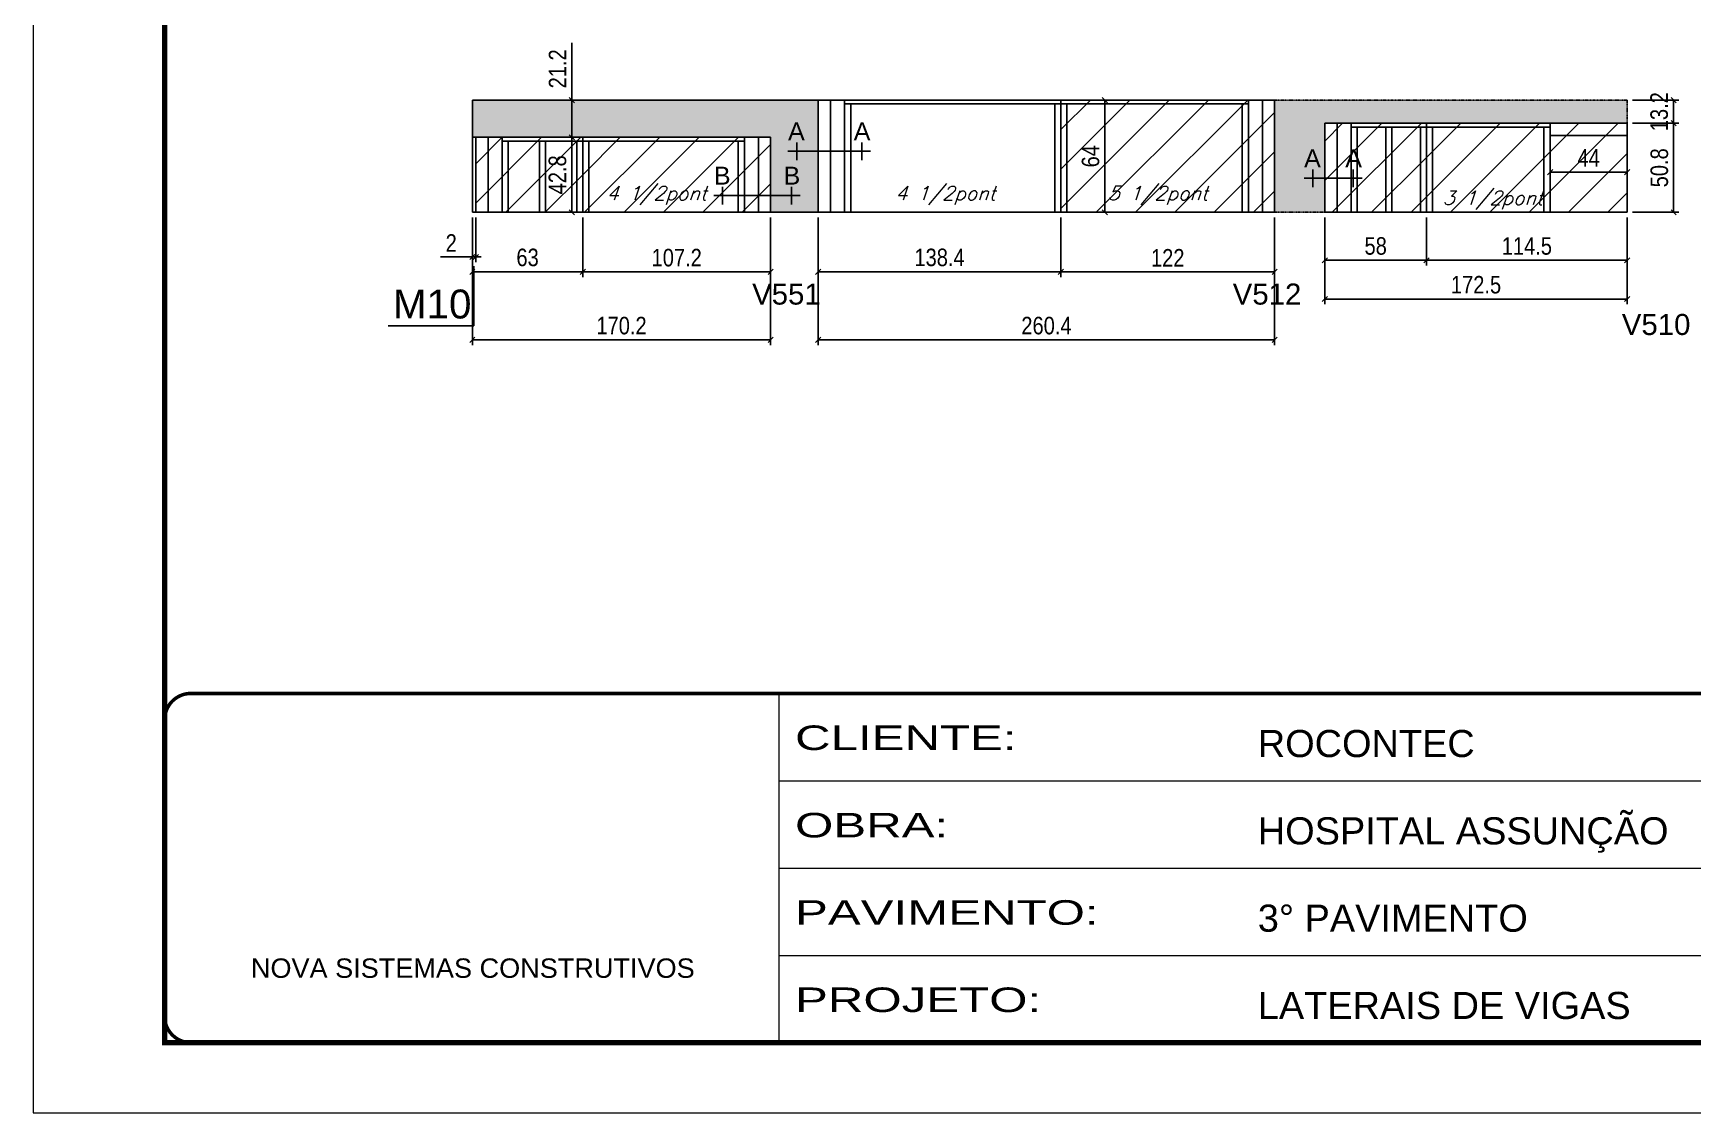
# Model space of a CAD drawing. Extents: x -21493 to -15213, y -12134 to 11887.
# Drawn here: x -21493 to -20547, y -2946 to -2330 of the extents above; entities that cross this region are included whole.
import ezdxf
from ezdxf.enums import TextEntityAlignment as Align

# ---------------------------------------------------------------- set-up
doc = ezdxf.new("R2010")
doc.units = 0
doc.linetypes.add('CONTINUO', pattern=[0])
doc.linetypes.add('DASHED', pattern=[0.75, 0.5, -0.25])
for name, color, linetype in [('5', 5, 'Continuous'), ('COTA', 241, 'Continuous'), ('detalhes', 4, 'Continuous'), ('NOMENCLATURA', 7, 'Continuous'), ('Painéis', 200, 'Continuous'), ('SARR_2.2x7', 40, 'Continuous'), ('SARR_3.5x7', 81, 'Continuous'), ('texto', 7, 'Continuous')]:
    doc.layers.add(name, color=color, linetype=linetype)
for name, color, linetype, lineweight in [('Folhas', 255, 'Continuous', 9), ('Hachura', 251, 'Continuous', 9), ('SARRAFO DE PRESSAO', 251, 'DASHED', 9)]:
    doc.layers.add(name, color=color, linetype=linetype, lineweight=lineweight)
doc.styles.add('ARIAL', font='arial.ttf')
doc.styles.add('COTA TECNICA', font='techl___.ttf', dxfattribs={"height": 10})
doc.styles.add('Romans', font='romans.shx')
doc.styles.get("Standard").update_dxf_attribs({"font": 'arial.ttf'})
doc.styles.add('Tecnologia', font='')
doc.styles.get('Tecnologia').set_extended_font_data('Forgotten Futurist')
doc.dimstyles.new('PAINEL', dxfattribs={"dimtxt": 10, "dimasz": 3, "dimexe": 3, "dimexo": 3, "dimgap": 3, "dimtad": 1, "dimdec": 1, "dimzin": 12, "dimdsep": 46, "dimtxsty": 'COTA TECNICA', "dimblk1": 'OBLIQUE', "dimblk2": 'OBLIQUE', "dimsah": 1, "dimcen": 0.9, "dimclrd": 4, "dimclre": 4, "dimclrt": 240, "dimadec": 1, "dimazin": 3, "dimtfac": 1, "dimtdec": 1, "dimtmove": 0, "dimatfit": 3, "dimfxl": 1, "dimtolj": 1, "dimtzin": 12, "dimarcsym": 0})
pattern_1 = [(45, (-163459.18, -34232.749), (-11.2253202, 11.2253202), [])]
pattern_2 = [(50, (-163459.181, -34232.749), (5.46554007, -0.47817257), [0.5715, -6.2865]), (355, (-163459.181, -34232.749), (-1.05730264, 5.73170536), [0.4572, -5.02921753]), (100.4514447, (-163458.7253, -34232.789), (4.40823741, 5.25353256), [0.48570026, -5.34270734]), (46.1842, (-163459.181, -34231.225), (8.13237123, -1.26126984), [0.85725, -9.42975]), (96.6355576, (-163458.503, -34231.33), (7.12212402, 7.42278374), [0.7285507, -8.01406824]), (351.184151, (-163459.181, -34231.225), (7.122124, 7.42278374), [0.685799, -7.54379196]), (21, (-163458.419, -34231.606), (4.54843174, -3.06795595), [0.5715, -6.2865]), (326, (-163458.419, -34231.606), (1.85406085, 5.52563898), [0.4572, -5.0292]), (71.451445, (-163458.04, -34231.862), (6.40249258, 2.45768307), [0.48570026, -5.34269813]), (37.5, (-163459.1808, -34232.7492), (0.092658098, 2.536651166), [0, -4.96824, 0, -5.1054, 0, -5.04825]), (7.5, (-163459.1808, -34232.7492), (2.004589875, 3.005417245), [0, -2.91084, 0, -4.85394, 0, -1.92405]), (327.5, (-163460.88, -34232.7492), (4.067717855, -0.17186232), [0, -1.905, 0, -5.9436, 0, -7.8867]), (317.5, (-163461.642, -34232.7492), (4.44387544, 0.76279473), [0, -2.4765, 0, -3.94716, 0, -5.6007])]

# ---------------------------------------------------------------- blocks, each defined once
blk = doc.blocks.new('_Oblique')
at = {"color": 0, "linetype": 'ByBlock', "lineweight": -2}
blk.add_line((-0.5, -0.5), (0.5, 0.5), dxfattribs=at)
blk = doc.blocks.new('*D1094')
at = {"layer": 'COTA', "color": 4, "linetype": 'ByBlock', "lineweight": -2, "transparency": 16777216}
for p, q in [((-20756.46, -2434.94), (-20756.46, -2484.41)), ((-20583.96, -2434.94), (-20583.96, -2484.41)), ((-20756.46, -2481.41), (-20583.96, -2481.41))]:
    blk.add_line(p, q, dxfattribs=at)
at = {"layer": 'Defpoints', "color": 0, "linetype": 'ByBlock', "transparency": 16777216}
for p in [(-20756.46, -2431.94), (-20583.96, -2431.94), (-20583.96, -2481.41)]:
    blk.add_point(p, dxfattribs=at)
at = {"layer": 'COTA', "color": 4, "linetype": 'ByBlock', "lineweight": -2, "transparency": 16777216, "xscale": 3, "yscale": 3, "zscale": 3, "rotation": 180}
blk.add_blockref('_Oblique', (-20756.46, -2481.41), dxfattribs=at)
at = {"layer": 'COTA', "color": 4, "linetype": 'ByBlock', "lineweight": -2, "transparency": 16777216, "xscale": 3, "yscale": 3, "zscale": 3}
blk.add_blockref('_Oblique', (-20583.96, -2481.41), dxfattribs=at)
at = {"layer": 'COTA', "color": 240, "linetype": 'ByBlock', "transparency": 16777216, "insert": (-20670.21, -2473.3), "char_height": 10, "attachment_point": 5, "style": 'COTA TECNICA'}
blk.add_mtext('\\A1;172.5', dxfattribs=at)
blk = doc.blocks.new('*D1114')
at = {"layer": 'COTA', "color": 4, "lineweight": -2, "ltscale": 25, "transparency": 16777216}
for p, q in [((-20627.96, -2391.14), (-20627.96, -2411.96)), ((-20583.96, -2391.14), (-20583.96, -2411.96)), ((-20627.96, -2408.96), (-20583.96, -2408.96))]:
    blk.add_line(p, q, dxfattribs=at)
at = {"layer": 'Defpoints', "color": 0, "ltscale": 25, "transparency": 16777216}
for p in [(-20627.96, -2388.14), (-20583.96, -2388.14), (-20583.96, -2408.96)]:
    blk.add_point(p, dxfattribs=at)
at = {"layer": 'COTA', "color": 4, "lineweight": -2, "ltscale": 25, "transparency": 16777216, "xscale": 3, "yscale": 3, "zscale": 3, "rotation": 180}
blk.add_blockref('_Oblique', (-20627.96, -2408.96), dxfattribs=at)
at = {"layer": 'COTA', "color": 4, "lineweight": -2, "ltscale": 25, "transparency": 16777216, "xscale": 3, "yscale": 3, "zscale": 3}
blk.add_blockref('_Oblique', (-20583.96, -2408.96), dxfattribs=at)
at = {"layer": 'COTA', "color": 240, "ltscale": 25, "transparency": 16777216, "insert": (-20605.96, -2400.89), "char_height": 10, "attachment_point": 5, "style": 'COTA TECNICA'}
blk.add_mtext('\\A1;44', dxfattribs=at)
blk = doc.blocks.new('*D1115')
at = {"layer": 'COTA', "color": 4, "lineweight": -2, "ltscale": 25, "transparency": 16777216}
for p, q in [((-20698.46, -2434.94), (-20698.46, -2462.32)), ((-20583.96, -2434.94), (-20583.96, -2462.32)), ((-20698.46, -2459.32), (-20583.96, -2459.32))]:
    blk.add_line(p, q, dxfattribs=at)
at = {"layer": 'Defpoints', "color": 0, "ltscale": 25, "transparency": 16777216}
for p in [(-20698.46, -2431.94), (-20583.96, -2431.94), (-20583.96, -2459.32)]:
    blk.add_point(p, dxfattribs=at)
at = {"layer": 'COTA', "color": 4, "lineweight": -2, "ltscale": 25, "transparency": 16777216, "xscale": 3, "yscale": 3, "zscale": 3, "rotation": 180}
blk.add_blockref('_Oblique', (-20698.46, -2459.32), dxfattribs=at)
at = {"layer": 'COTA', "color": 4, "lineweight": -2, "ltscale": 25, "transparency": 16777216, "xscale": 3, "yscale": 3, "zscale": 3}
blk.add_blockref('_Oblique', (-20583.96, -2459.32), dxfattribs=at)
at = {"layer": 'COTA', "color": 240, "ltscale": 25, "transparency": 16777216, "insert": (-20641.21, -2451.21), "char_height": 10, "attachment_point": 5, "style": 'COTA TECNICA'}
blk.add_mtext('\\A1;114.5', dxfattribs=at)
blk = doc.blocks.new('*D1116')
at = {"layer": 'COTA', "color": 4, "lineweight": -2, "ltscale": 25, "transparency": 16777216}
for p, q in [((-20756.46, -2434.94), (-20756.46, -2462.32)), ((-20698.46, -2434.94), (-20698.46, -2462.32)), ((-20756.46, -2459.32), (-20698.46, -2459.32))]:
    blk.add_line(p, q, dxfattribs=at)
at = {"layer": 'Defpoints', "color": 0, "ltscale": 25, "transparency": 16777216}
for p in [(-20756.46, -2431.94), (-20698.46, -2431.94), (-20698.46, -2459.32)]:
    blk.add_point(p, dxfattribs=at)
at = {"layer": 'COTA', "color": 4, "lineweight": -2, "ltscale": 25, "transparency": 16777216, "xscale": 3, "yscale": 3, "zscale": 3, "rotation": 180}
blk.add_blockref('_Oblique', (-20756.46, -2459.32), dxfattribs=at)
at = {"layer": 'COTA', "color": 4, "lineweight": -2, "ltscale": 25, "transparency": 16777216, "xscale": 3, "yscale": 3, "zscale": 3}
blk.add_blockref('_Oblique', (-20698.46, -2459.32), dxfattribs=at)
at = {"layer": 'COTA', "color": 240, "ltscale": 25, "transparency": 16777216, "insert": (-20727.46, -2451.19), "char_height": 10, "attachment_point": 5, "style": 'COTA TECNICA'}
blk.add_mtext('\\A1;58', dxfattribs=at)
blk = doc.blocks.new('*D501')
at = {"layer": 'COTA', "color": 4, "lineweight": -2, "ltscale": 25, "transparency": 16777216}
for p, q in [((-20580.96, -2381.14), (-20554.46, -2381.14)), ((-20557.46, -2431.94), (-20557.46, -2381.14)), ((-20580.96, -2431.94), (-20554.46, -2431.94))]:
    blk.add_line(p, q, dxfattribs=at)
at = {"layer": 'Defpoints', "color": 0, "ltscale": 25, "transparency": 16777216}
for p in [(-20583.96, -2381.14), (-20557.46, -2381.14), (-20583.96, -2431.94)]:
    blk.add_point(p, dxfattribs=at)
at = {"layer": 'COTA', "color": 4, "lineweight": -2, "ltscale": 25, "transparency": 16777216, "xscale": 3, "yscale": 3, "zscale": 3}
for p, rotation in [((-20557.46, -2381.14), 90), ((-20557.46, -2431.94), 270)]:
    blk.add_blockref('_Oblique', p, dxfattribs=dict(at, rotation=rotation))
at = {"layer": 'COTA', "color": 240, "ltscale": 25, "transparency": 16777216, "insert": (-20565.59, -2406.54), "char_height": 10, "attachment_point": 5, "rotation": 90, "style": 'COTA TECNICA'}
blk.add_mtext('\\A1;50.8', dxfattribs=at)
blk = doc.blocks.new('*D502')
at = {"layer": 'COTA', "color": 4, "lineweight": -2, "ltscale": 25, "transparency": 16777216}
for p, q in [((-20580.96, -2367.94), (-20554.46, -2367.94)), ((-20557.46, -2381.14), (-20557.46, -2367.94)), ((-20580.96, -2381.14), (-20554.46, -2381.14))]:
    blk.add_line(p, q, dxfattribs=at)
at = {"layer": 'Defpoints', "color": 0, "ltscale": 25, "transparency": 16777216}
for p in [(-20583.96, -2367.94), (-20557.46, -2367.94), (-20583.96, -2381.14)]:
    blk.add_point(p, dxfattribs=at)
at = {"layer": 'COTA', "color": 4, "lineweight": -2, "ltscale": 25, "transparency": 16777216, "xscale": 3, "yscale": 3, "zscale": 3}
for p, rotation in [((-20557.46, -2367.94), 90), ((-20557.46, -2381.14), 270)]:
    blk.add_blockref('_Oblique', p, dxfattribs=dict(at, rotation=rotation))
at = {"layer": 'COTA', "color": 240, "ltscale": 25, "transparency": 16777216, "insert": (-20565.68, -2374.54), "char_height": 10, "attachment_point": 5, "rotation": 90, "style": 'COTA TECNICA'}
blk.add_mtext('\\A1;13.2', dxfattribs=at)
blk = doc.blocks.new('*D648')
at = {"layer": 'COTA', "color": 4, "lineweight": -2, "ltscale": 25, "transparency": 16777216}
for p, q in [((-21242.84, -2434.94), (-21242.84, -2460.43)), ((-21240.84, -2434.94), (-21240.84, -2460.43)), ((-21242.84, -2457.43), (-21260.96, -2457.43)), ((-21240.84, -2457.43), (-21242.84, -2457.43)), ((-21240.84, -2457.43), (-21237.84, -2457.43))]:
    blk.add_line(p, q, dxfattribs=at)
at = {"layer": 'Defpoints', "color": 0, "ltscale": 25, "transparency": 16777216}
for p in [(-21242.84, -2431.94), (-21240.84, -2431.94), (-21242.84, -2457.43)]:
    blk.add_point(p, dxfattribs=at)
at = {"layer": 'COTA', "color": 4, "lineweight": -2, "ltscale": 25, "transparency": 16777216, "xscale": 3, "yscale": 3, "zscale": 3}
blk.add_blockref('_Oblique', (-21242.84, -2457.43), dxfattribs=at)
at = {"layer": 'COTA', "color": 4, "lineweight": -2, "ltscale": 25, "transparency": 16777216, "xscale": 3, "yscale": 3, "zscale": 3, "rotation": 180}
blk.add_blockref('_Oblique', (-21240.84, -2457.43), dxfattribs=at)
at = {"layer": 'COTA', "color": 240, "ltscale": 25, "transparency": 16777216, "insert": (-21254.9, -2449.43), "char_height": 10, "attachment_point": 5, "style": 'COTA TECNICA'}
blk.add_mtext('\\A1;2', dxfattribs=at)
blk = doc.blocks.new('*D649')
at = {"layer": 'COTA', "color": 4, "lineweight": -2, "ltscale": 25, "transparency": 16777216}
for p, q in [((-21242.84, -2434.94), (-21242.84, -2468.95)), ((-21179.84, -2434.94), (-21179.84, -2468.95)), ((-21242.84, -2465.95), (-21179.84, -2465.95))]:
    blk.add_line(p, q, dxfattribs=at)
at = {"layer": 'Defpoints', "color": 0, "ltscale": 25, "transparency": 16777216}
for p in [(-21242.84, -2431.94), (-21179.84, -2431.94), (-21179.84, -2465.95)]:
    blk.add_point(p, dxfattribs=at)
at = {"layer": 'COTA', "color": 4, "lineweight": -2, "ltscale": 25, "transparency": 16777216, "xscale": 3, "yscale": 3, "zscale": 3, "rotation": 180}
blk.add_blockref('_Oblique', (-21242.84, -2465.95), dxfattribs=at)
at = {"layer": 'COTA', "color": 4, "lineweight": -2, "ltscale": 25, "transparency": 16777216, "xscale": 3, "yscale": 3, "zscale": 3}
blk.add_blockref('_Oblique', (-21179.84, -2465.95), dxfattribs=at)
at = {"layer": 'COTA', "color": 240, "ltscale": 25, "transparency": 16777216, "insert": (-21211.34, -2457.73), "char_height": 10, "attachment_point": 5, "style": 'COTA TECNICA'}
blk.add_mtext('\\A1;63', dxfattribs=at)
blk = doc.blocks.new('*D650')
at = {"layer": 'COTA', "color": 4, "lineweight": -2, "ltscale": 25, "transparency": 16777216}
for p, q in [((-21179.84, -2434.94), (-21179.84, -2468.95)), ((-21072.65, -2434.94), (-21072.65, -2468.95)), ((-21179.84, -2465.95), (-21072.65, -2465.95))]:
    blk.add_line(p, q, dxfattribs=at)
at = {"layer": 'Defpoints', "color": 0, "ltscale": 25, "transparency": 16777216}
for p in [(-21179.84, -2431.94), (-21072.65, -2431.94), (-21072.65, -2465.95)]:
    blk.add_point(p, dxfattribs=at)
at = {"layer": 'COTA', "color": 4, "lineweight": -2, "ltscale": 25, "transparency": 16777216, "xscale": 3, "yscale": 3, "zscale": 3, "rotation": 180}
blk.add_blockref('_Oblique', (-21179.84, -2465.95), dxfattribs=at)
at = {"layer": 'COTA', "color": 4, "lineweight": -2, "ltscale": 25, "transparency": 16777216, "xscale": 3, "yscale": 3, "zscale": 3}
blk.add_blockref('_Oblique', (-21072.65, -2465.95), dxfattribs=at)
at = {"layer": 'COTA', "color": 240, "ltscale": 25, "transparency": 16777216, "insert": (-21126.25, -2457.85), "char_height": 10, "attachment_point": 5, "style": 'COTA TECNICA'}
blk.add_mtext('\\A1;107.2', dxfattribs=at)
blk = doc.blocks.new('*D651')
at = {"layer": 'COTA', "color": 4, "lineweight": -2, "ltscale": 25, "transparency": 16777216}
for p, q in [((-21045.5, -2434.94), (-21045.5, -2468.95)), ((-20907.1, -2434.94), (-20907.1, -2468.95)), ((-21045.5, -2465.95), (-20907.1, -2465.95))]:
    blk.add_line(p, q, dxfattribs=at)
at = {"layer": 'Defpoints', "color": 0, "ltscale": 25, "transparency": 16777216}
for p in [(-21045.5, -2431.94), (-20907.1, -2431.94), (-20907.1, -2465.95)]:
    blk.add_point(p, dxfattribs=at)
at = {"layer": 'COTA', "color": 4, "lineweight": -2, "ltscale": 25, "transparency": 16777216, "xscale": 3, "yscale": 3, "zscale": 3, "rotation": 180}
blk.add_blockref('_Oblique', (-21045.5, -2465.95), dxfattribs=at)
at = {"layer": 'COTA', "color": 4, "lineweight": -2, "ltscale": 25, "transparency": 16777216, "xscale": 3, "yscale": 3, "zscale": 3}
blk.add_blockref('_Oblique', (-20907.1, -2465.95), dxfattribs=at)
at = {"layer": 'COTA', "color": 240, "ltscale": 25, "transparency": 16777216, "insert": (-20976.3, -2457.71), "char_height": 10, "attachment_point": 5, "style": 'COTA TECNICA'}
blk.add_mtext('\\A1;138.4', dxfattribs=at)
blk = doc.blocks.new('*D652')
at = {"layer": 'COTA', "color": 4, "lineweight": -2, "ltscale": 25, "transparency": 16777216}
for p, q in [((-20907.1, -2434.94), (-20907.1, -2468.95)), ((-20785.1, -2434.94), (-20785.1, -2468.95)), ((-20907.1, -2465.95), (-20785.1, -2465.95))]:
    blk.add_line(p, q, dxfattribs=at)
at = {"layer": 'Defpoints', "color": 0, "ltscale": 25, "transparency": 16777216}
for p in [(-20907.1, -2431.94), (-20785.1, -2431.94), (-20785.1, -2465.95)]:
    blk.add_point(p, dxfattribs=at)
at = {"layer": 'COTA', "color": 4, "lineweight": -2, "ltscale": 25, "transparency": 16777216, "xscale": 3, "yscale": 3, "zscale": 3, "rotation": 180}
blk.add_blockref('_Oblique', (-20907.1, -2465.95), dxfattribs=at)
at = {"layer": 'COTA', "color": 4, "lineweight": -2, "ltscale": 25, "transparency": 16777216, "xscale": 3, "yscale": 3, "zscale": 3}
blk.add_blockref('_Oblique', (-20785.1, -2465.95), dxfattribs=at)
at = {"layer": 'COTA', "color": 240, "ltscale": 25, "transparency": 16777216, "insert": (-20846.1, -2457.89), "char_height": 10, "attachment_point": 5, "style": 'COTA TECNICA'}
blk.add_mtext('\\A1;122', dxfattribs=at)
blk = doc.blocks.new('*D653')
at = {"layer": 'COTA', "color": 4, "lineweight": -2, "ltscale": 25, "transparency": 16777216}
for p, q in [((-21182.84, -2389.14), (-21189.16, -2389.14)), ((-21186.16, -2431.94), (-21186.16, -2389.14)), ((-21182.84, -2431.94), (-21189.16, -2431.94))]:
    blk.add_line(p, q, dxfattribs=at)
at = {"layer": 'Defpoints', "color": 0, "ltscale": 25, "transparency": 16777216}
for p in [(-21186.16, -2389.14), (-21179.84, -2389.14), (-21179.84, -2431.94)]:
    blk.add_point(p, dxfattribs=at)
at = {"layer": 'COTA', "color": 4, "lineweight": -2, "ltscale": 25, "transparency": 16777216, "xscale": 3, "yscale": 3, "zscale": 3}
for p, rotation in [((-21186.16, -2389.14), 90), ((-21186.16, -2431.94), 270)]:
    blk.add_blockref('_Oblique', p, dxfattribs=dict(at, rotation=rotation))
at = {"layer": 'COTA', "color": 240, "ltscale": 25, "transparency": 16777216, "insert": (-21194.25, -2410.54), "char_height": 10, "attachment_point": 5, "rotation": 90, "style": 'COTA TECNICA'}
blk.add_mtext('\\A1;42.8', dxfattribs=at)
blk = doc.blocks.new('*D61')
at = {"layer": 'COTA', "color": 4, "lineweight": -2, "ltscale": 25, "transparency": 16777216}
for p, q in [((-21186.16, -2367.94), (-21186.16, -2335.21)), ((-21172.6, -2367.94), (-21189.16, -2367.94)), ((-21186.16, -2389.14), (-21186.16, -2367.94)), ((-21182.84, -2389.14), (-21189.16, -2389.14))]:
    blk.add_line(p, q, dxfattribs=at)
at = {"layer": 'Defpoints', "color": 0, "ltscale": 25, "transparency": 16777216}
for p in [(-21186.16, -2367.94), (-21169.6, -2367.94), (-21179.84, -2389.14)]:
    blk.add_point(p, dxfattribs=at)
at = {"layer": 'COTA', "color": 4, "lineweight": -2, "ltscale": 25, "transparency": 16777216, "xscale": 3, "yscale": 3, "zscale": 3}
for p, rotation in [((-21186.16, -2367.94), 90), ((-21186.16, -2389.14), 270)]:
    blk.add_blockref('_Oblique', p, dxfattribs=dict(at, rotation=rotation))
at = {"layer": 'COTA', "color": 240, "ltscale": 25, "transparency": 16777216, "insert": (-21194.22, -2350.08), "char_height": 10, "attachment_point": 5, "rotation": 90, "style": 'COTA TECNICA'}
blk.add_mtext('\\A1;21.2', dxfattribs=at)
blk = doc.blocks.new('*D654')
at = {"layer": 'COTA', "color": 4, "lineweight": -2, "ltscale": 25, "transparency": 16777216}
for p, q in [((-20904.1, -2367.94), (-20879, -2367.94)), ((-20882, -2367.94), (-20882, -2431.94)), ((-20904.1, -2431.94), (-20879, -2431.94))]:
    blk.add_line(p, q, dxfattribs=at)
at = {"layer": 'Defpoints', "color": 0, "ltscale": 25, "transparency": 16777216}
for p in [(-20907.1, -2367.94), (-20907.1, -2431.94), (-20882, -2431.94)]:
    blk.add_point(p, dxfattribs=at)
at = {"layer": 'COTA', "color": 4, "lineweight": -2, "ltscale": 25, "transparency": 16777216, "xscale": 3, "yscale": 3, "zscale": 3}
for p, rotation in [((-20882, -2367.94), 90), ((-20882, -2431.94), 270)]:
    blk.add_blockref('_Oblique', p, dxfattribs=dict(at, rotation=rotation))
at = {"layer": 'COTA', "color": 240, "ltscale": 25, "transparency": 16777216, "insert": (-20890.1, -2399.94), "char_height": 10, "attachment_point": 5, "rotation": 90, "style": 'COTA TECNICA'}
blk.add_mtext('\\A1;64', dxfattribs=at)
blk = doc.blocks.new('*D632')
at = {"layer": 'COTA', "color": 4, "lineweight": -2, "ltscale": 25, "transparency": 16777216}
for p, q in [((-21242.84, -2434.94), (-21242.84, -2507.73)), ((-21072.65, -2434.94), (-21072.65, -2507.73)), ((-21242.84, -2504.73), (-21072.65, -2504.73))]:
    blk.add_line(p, q, dxfattribs=at)
at = {"layer": 'Defpoints', "color": 0, "ltscale": 25, "transparency": 16777216}
for p in [(-21242.84, -2431.94), (-21072.65, -2431.94), (-21072.65, -2504.73)]:
    blk.add_point(p, dxfattribs=at)
at = {"layer": 'COTA', "color": 4, "lineweight": -2, "ltscale": 25, "transparency": 16777216, "xscale": 3, "yscale": 3, "zscale": 3, "rotation": 180}
blk.add_blockref('_Oblique', (-21242.84, -2504.73), dxfattribs=at)
at = {"layer": 'COTA', "color": 4, "lineweight": -2, "ltscale": 25, "transparency": 16777216, "xscale": 3, "yscale": 3, "zscale": 3}
blk.add_blockref('_Oblique', (-21072.65, -2504.73), dxfattribs=at)
at = {"layer": 'COTA', "color": 240, "ltscale": 25, "transparency": 16777216, "insert": (-21157.75, -2496.63), "char_height": 10, "attachment_point": 5, "style": 'COTA TECNICA'}
blk.add_mtext('\\A1;170.2', dxfattribs=at)
blk = doc.blocks.new('*D633')
at = {"layer": 'COTA', "color": 4, "lineweight": -2, "ltscale": 25, "transparency": 16777216}
for p, q in [((-21045.5, -2434.94), (-21045.5, -2507.73)), ((-20785.1, -2434.94), (-20785.1, -2507.73)), ((-21045.5, -2504.73), (-20785.1, -2504.73))]:
    blk.add_line(p, q, dxfattribs=at)
at = {"layer": 'Defpoints', "color": 0, "ltscale": 25, "transparency": 16777216}
for p in [(-21045.5, -2431.94), (-20785.1, -2431.94), (-20785.1, -2504.73)]:
    blk.add_point(p, dxfattribs=at)
at = {"layer": 'COTA', "color": 4, "lineweight": -2, "ltscale": 25, "transparency": 16777216, "xscale": 3, "yscale": 3, "zscale": 3, "rotation": 180}
blk.add_blockref('_Oblique', (-21045.5, -2504.73), dxfattribs=at)
at = {"layer": 'COTA', "color": 4, "lineweight": -2, "ltscale": 25, "transparency": 16777216, "xscale": 3, "yscale": 3, "zscale": 3}
blk.add_blockref('_Oblique', (-20785.1, -2504.73), dxfattribs=at)
at = {"layer": 'COTA', "color": 240, "ltscale": 25, "transparency": 16777216, "insert": (-20915.3, -2496.63), "char_height": 10, "attachment_point": 5, "style": 'COTA TECNICA'}
blk.add_mtext('\\A1;260.4', dxfattribs=at)
blk = doc.blocks.new('9999999999')
at = {"color": 30, "linetype": 'CONTINUO'}
for p, q in [((98564.56, 34230.21), (98564.56, 34429.45)), ((98564.56, 34379.64), (99583.98, 34379.64)), ((98564.56, 34329.83), (99487.98, 34329.83)), ((98564.56, 34280.02), (99487.98, 34280.02))]:
    blk.add_line(p, q, dxfattribs=at)
at = {"color": 30, "linetype": 'CONTINUO', "const_width": 2}
blk.add_lwpolyline([(99583.98, 34230.21), (99583.98, 34414.45, 0.414214), (99568.98, 34429.45), (98228.98, 34429.45, 0.414214), (98213.98, 34414.45), (98213.98, 34245.21, 0.414214), (98228.98, 34230.21), (99583.98, 34230.21)], format="xyb", dxfattribs=at)
at = {"layer": 'Folhas'}
blk.add_lwpolyline([(98138.98, 34190.21), (99623.98, 34190.21), (99623.98, 35240.21), (98138.98, 35240.21)], close=True, dxfattribs=at)
at = {"layer": 'Folhas', "color": 30, "const_width": 3}
blk.add_lwpolyline([(98213.98, 34230.21), (99583.98, 34230.21), (99583.98, 35200.21), (98213.98, 35200.21)], close=True, dxfattribs=at)
at = {"color": 7, "linetype": 'Continuous', "ltscale": 5, "style": 'ARIAL'}
for s, height, p in [('ROCONTEC', 15.483, (98837.68, 34393.13)), ('HOSPITAL ASSUNÇÃO', 15.4829, (98837.68, 34343.32)), ('3° PAVIMENTO', 15.4829, (98837.68, 34293.51)), ('NOVA SISTEMAS CONSTRUTIVOS', 11.0592, (98263.19, 34267.21)), ('LATERAIS DE VIGAS', 15.4829, (98837.68, 34243.7))]:
    blk.add_text(s, height=height, dxfattribs=at).set_placement(p)
at = {"layer": 'Folhas', "color": 7, "style": 'Tecnologia', "width": 1.5}
for s, p in [('CLIENTE:', (98573.65, 34397.17)), ('OBRA:', (98573.65, 34347.31)), ('PAVIMENTO:', (98573.65, 34297.5)), ('PROJETO:', (98573.65, 34247.69))]:
    blk.add_text(s, height=14, dxfattribs=at).set_placement(p)

msp = doc.modelspace()

# ---------------------------------------------------------------- hatches: boundary and pattern name
at = {"layer": 'COTA', "linetype": 'ByBlock'}
h = msp.add_hatch(dxfattribs=at)
h.set_pattern_fill('AR-CONC', color=256, scale=0.03)
h.set_pattern_definition(pattern_2)
h.paths.add_polyline_path([(-21242.84, -2367.94), (-21242.84, -2389.14), (-21072.65, -2389.14), (-21072.65, -2431.94), (-21045.5, -2431.94), (-21045.5, -2367.94)])
h = msp.add_hatch(dxfattribs=at)
h.set_pattern_fill('AR-CONC', color=256, scale=0.03)
h.set_pattern_definition(pattern_2)
h.paths.add_polyline_path([(-20785.1, -2431.94), (-20756.46, -2431.94), (-20756.46, -2381.14), (-20583.96, -2381.14), (-20583.96, -2367.94), (-20785.1, -2367.94)])
at = {"layer": 'Hachura', "ltscale": 25}
h = msp.add_hatch(dxfattribs=at)
h.set_pattern_fill('ANSI31', color=256, scale=5)
h.set_pattern_definition(pattern_1)
h.paths.add_polyline_path([(-20907.1, -2367.94), (-20907.1, -2431.94), (-20785.1, -2431.94), (-20785.1, -2367.94)])
h = msp.add_hatch(dxfattribs=at)
h.set_pattern_fill('ANSI31', color=256, scale=5)
h.set_pattern_definition(pattern_1)
h.paths.add_polyline_path([(-20756.46, -2381.14), (-20756.46, -2431.94), (-20698.46, -2431.94), (-20698.46, -2381.14)])
h = msp.add_hatch(dxfattribs=at)
h.set_pattern_fill('ANSI31', color=256, scale=5)
h.set_pattern_definition(pattern_1)
h.paths.add_polyline_path([(-20698.46, -2431.94), (-20627.96, -2431.94), (-20627.96, -2381.14), (-20698.46, -2381.14)])
h = msp.add_hatch(dxfattribs=at)
h.set_pattern_fill('ANSI31', color=256, scale=5)
h.set_pattern_definition(pattern_1)
h.paths.add_polyline_path([(-20627.96, -2381.14), (-20627.96, -2431.94), (-20583.96, -2431.94), (-20583.96, -2381.14)])
h = msp.add_hatch(dxfattribs=at)
h.set_pattern_fill('ANSI31', color=256, scale=5)
h.set_pattern_definition(pattern_1)
h.paths.add_polyline_path([(-21240.84, -2389.14), (-21240.84, -2431.94), (-21179.84, -2431.94), (-21179.84, -2389.14)])
h = msp.add_hatch(dxfattribs=at)
h.set_pattern_fill('ANSI31', color=256, scale=5)
h.set_pattern_definition(pattern_1)
h.paths.add_polyline_path([(-21179.84, -2389.14), (-21179.84, -2431.94), (-21072.65, -2431.94), (-21072.65, -2389.14)])

# ---------------------------------------------------------------- linework, layer by layer
at = {"layer": 'COTA', "linetype": 'ByBlock'}
for p, q in [((-21242.84, -2367.94), (-21045.5, -2367.94)), ((-21242.84, -2389.14), (-21242.84, -2367.94)), ((-21072.65, -2431.94), (-21045.5, -2431.94))]:
    msp.add_line(p, q, dxfattribs=at)
at = {"layer": 'COTA', "linetype": 'DASHED', "ltscale": 0.3}
for p, q in [((-20785.1, -2367.94), (-20583.96, -2367.94)), ((-20583.96, -2381.14), (-20583.96, -2367.94)), ((-20785.1, -2431.94), (-20756.46, -2431.94))]:
    msp.add_line(p, q, dxfattribs=at)
at = {"layer": 'detalhes'}
for p, q in [((-21057.77, -2392.14), (-21057.77, -2402.14)), ((-21020.7, -2392.14), (-21020.7, -2402.14)), ((-21015.7, -2397.14), (-21062.77, -2397.14)), ((-20735.26, -2412.54), (-20768.34, -2412.54)), ((-20763.34, -2407.54), (-20763.34, -2417.54)), ((-20740.26, -2407.54), (-20740.26, -2417.54)), ((-21055.73, -2422.43), (-21105.1, -2422.43)), ((-21100.1, -2417.43), (-21100.1, -2427.43)), ((-21060.73, -2417.43), (-21060.73, -2427.43))]:
    msp.add_line(p, q, dxfattribs=at)
at = {"layer": 'NOMENCLATURA', "linetype": 'Continuous'}
for p, q in [((-21242.07, -2496.7), (-21242.07, -2462.75)), ((-21290.87, -2496.7), (-21242.07, -2496.7))]:
    msp.add_line(p, q, dxfattribs=at)
at = {"layer": 'Painéis', "linetype": 'ByBlock'}
for p, q in [((-21045.5, -2367.94), (-20785.1, -2367.94)), ((-21045.5, -2367.94), (-21045.5, -2431.94)), ((-20907.1, -2367.94), (-20907.1, -2431.94)), ((-20785.1, -2367.94), (-20785.1, -2431.94)), ((-20756.46, -2381.14), (-20583.96, -2381.14)), ((-20756.46, -2381.14), (-20756.46, -2431.94)), ((-20698.46, -2381.14), (-20698.46, -2431.94)), ((-20583.96, -2381.14), (-20583.96, -2431.94)), ((-20583.96, -2381.14), (-20583.96, -2431.94)), ((-21242.84, -2389.14), (-21072.65, -2389.14)), ((-21242.84, -2389.14), (-21242.84, -2431.94)), ((-21240.84, -2389.14), (-21240.84, -2431.94)), ((-21179.84, -2389.14), (-21179.84, -2431.94)), ((-21072.65, -2389.14), (-21072.65, -2431.94)), ((-21242.84, -2431.94), (-21072.65, -2431.94)), ((-21045.5, -2431.94), (-20785.1, -2431.94)), ((-20756.46, -2431.94), (-20583.96, -2431.94))]:
    msp.add_line(p, q, dxfattribs=at)
at = {"layer": 'SARR_2.2x7', "linetype": 'Continuous'}
for p, q in [((-21038.5, -2431.94), (-21038.5, -2367.94)), ((-20907.1, -2370.14), (-21030.5, -2370.14)), ((-20800.1, -2370.14), (-20907.1, -2370.14)), ((-20792.1, -2431.94), (-20792.1, -2367.94)), ((-21233.84, -2431.94), (-21233.84, -2389.14)), ((-21179.84, -2391.34), (-21225.84, -2391.34)), ((-21087.65, -2391.34), (-21179.84, -2391.34)), ((-21079.65, -2431.94), (-21079.65, -2389.14))]:
    msp.add_line(p, q, dxfattribs=at)
at = {"layer": 'SARR_2.2x7', "linetype": 'Continuous', "ltscale": 50}
for p, q in [((-20749.46, -2381.14), (-20749.46, -2431.94)), ((-20741.46, -2383.34), (-20698.46, -2383.34)), ((-20698.46, -2383.34), (-20627.96, -2383.34)), ((-20627.96, -2388.14), (-20583.96, -2388.14))]:
    msp.add_line(p, q, dxfattribs=at)
at = {"layer": 'SARR_3.5x7'}
for p, q in [((-21030.5, -2367.94), (-21030.5, -2431.94)), ((-21027, -2370.14), (-21027, -2431.94)), ((-20910.55, -2370.14), (-20910.55, -2431.94)), ((-20903.6, -2370.14), (-20903.6, -2431.94)), ((-20803.6, -2370.14), (-20803.6, -2431.94)), ((-20800.1, -2367.94), (-20800.1, -2431.94)), ((-20741.46, -2381.14), (-20741.46, -2431.94)), ((-20737.96, -2383.34), (-20737.96, -2431.94)), ((-20721.71, -2383.34), (-20721.71, -2431.94)), ((-20718.21, -2383.34), (-20718.21, -2431.94)), ((-20701.92, -2383.34), (-20701.92, -2431.94)), ((-20694.96, -2383.34), (-20694.96, -2431.94)), ((-20631.46, -2383.34), (-20631.46, -2431.94)), ((-20627.96, -2381.14), (-20627.96, -2431.94)), ((-21225.84, -2389.14), (-21225.84, -2431.94)), ((-21222.34, -2391.34), (-21222.34, -2431.94)), ((-21204.59, -2391.34), (-21204.59, -2431.94)), ((-21201.09, -2391.34), (-21201.09, -2431.94)), ((-21183.3, -2391.34), (-21183.3, -2431.94)), ((-21176.34, -2391.34), (-21176.34, -2431.94)), ((-21091.15, -2391.34), (-21091.15, -2431.94)), ((-21087.65, -2389.14), (-21087.65, -2431.94))]:
    msp.add_line(p, q, dxfattribs=at)

# ---------------------------------------------------------------- block references
at = {"layer": 'SARRAFO DE PRESSAO', "color": 6, "linetype": 'ByBlock'}
msp.add_blockref('9999999999', (-119632.39, -37135.87), dxfattribs=at)

# ---------------------------------------------------------------- texts
at = {"layer": '5', "linetype": 'Continuous'}
for s, p in [('V551', (-21083.23, -2484.58)), ('V512', (-20809.03, -2484.58)), ('V510', (-20587.03, -2501.92))]:
    msp.add_text(s, height=12, rotation=0.00004, dxfattribs=at).set_placement(p)
at = {"layer": 'detalhes', "color": 0, "linetype": 'Continuous', "style": 'ARIAL'}
for s, p in [('A', (-21057.96, -2385.73)), ('A', (-21020.5, -2385.73)), ('A', (-20763.54, -2401.13)), ('A', (-20740.06, -2401.13)), ('B', (-21100.29, -2411.01)), ('B', (-21060.53, -2411.01))]:
    msp.add_text(s, height=10.22, dxfattribs=at).set_placement(p, align=Align.MIDDLE_CENTER)
at = {"layer": 'NOMENCLATURA', "linetype": 'Continuous'}
msp.add_text('M10', height=16.5, dxfattribs=at).set_placement((-21288.19, -2492.51))
at = {"layer": 'texto', "color": 2, "char_height": 8, "attachment_point": 5, "style": 'Romans'}
for s, insert in [('{\\Q19;\\C256;4 1/2pont}', (-21137.72, -2422.34)), ('{\\Q19;\\C256;4 1/2pont}', (-20972.96, -2422.34)), ('{\\Q19;\\C256;5 1/2pont}', (-20851.81, -2422.34)), ('{\\Q19;\\C256;3 1/2pont}', (-20660.68, -2424.94))]:
    msp.add_mtext(s, dxfattribs=dict(at, insert=insert))

# ---------------------------------------------------------------- dimensions: what is measured, and where the dimension line sits
at = {"layer": 'COTA', "ltscale": 25}
for base, p1, p2, picture, middle in [((-21186.16, -2367.94), (-21179.84, -2389.14), (-21169.6, -2367.94), '*D61', (-21194.22, -2350.08)), ((-20882, -2431.94), (-20907.1, -2367.94), (-20907.1, -2431.94), '*D654', (-20890.1, -2399.94)), ((-20557.46, -2381.14), (-20583.96, -2431.94), (-20583.96, -2381.14), '*D501', (-20565.59, -2406.54)), ((-21186.16, -2389.14), (-21179.84, -2431.94), (-21179.84, -2389.14), '*D653', (-21194.25, -2410.54))]:
    dim = msp.add_linear_dim(base=base, p1=p1, p2=p2, angle=90, dimstyle='PAINEL', dxfattribs=at)
    dim.commit()
    dim.dimension.update_dxf_attribs({"geometry": picture, "text_midpoint": middle})
dim = msp.add_linear_dim(base=(-20557.46, -2367.94), p1=(-20583.96, -2381.14), p2=(-20583.96, -2367.94), angle=90, dimstyle='PAINEL', dxfattribs=at)
dim.commit()
dim.dimension.update_dxf_attribs({"geometry": '*D502', "text_midpoint": (-20557.46, -2374.54), "dimtype": 160})
for base, p1, p2, picture, middle in [((-20583.96, -2408.96), (-20627.96, -2388.14), (-20583.96, -2388.14), '*D1114', (-20605.96, -2400.89)), ((-21242.84, -2457.43), (-21240.84, -2431.94), (-21242.84, -2431.94), '*D648', (-21254.9, -2449.43)), ((-21179.84, -2465.95), (-21242.84, -2431.94), (-21179.84, -2431.94), '*D649', (-21211.34, -2457.73)), ((-21072.65, -2504.73), (-21242.84, -2431.94), (-21072.65, -2431.94), '*D632', (-21157.75, -2496.63)), ((-20785.1, -2504.73), (-21045.5, -2431.94), (-20785.1, -2431.94), '*D633', (-20915.3, -2496.63)), ((-20698.46, -2459.32), (-20756.46, -2431.94), (-20698.46, -2431.94), '*D1116', (-20727.46, -2451.19)), ((-20583.96, -2459.32), (-20698.46, -2431.94), (-20583.96, -2431.94), '*D1115', (-20641.21, -2451.21))]:
    dim = msp.add_linear_dim(base=base, p1=p1, p2=p2, dimstyle='PAINEL', dxfattribs=at)
    dim.commit()
    dim.dimension.update_dxf_attribs({"geometry": picture, "text_midpoint": middle})
for base, p1, p2, picture, middle in [((-21072.65, -2465.95), (-21179.84, -2431.94), (-21072.65, -2431.94), '*D650', (-21126.25, -2457.85)), ((-20907.1, -2465.95), (-21045.5, -2431.94), (-20907.1, -2431.94), '*D651', (-20976.3, -2457.71)), ((-20785.1, -2465.95), (-20907.1, -2431.94), (-20785.1, -2431.94), '*D652', (-20846.1, -2457.89))]:
    dim = msp.add_linear_dim(base=base, p1=p1, p2=p2, dimstyle='PAINEL', override={"dimtmove": 1}, dxfattribs=at)
    dim.commit()
    dim.dimension.update_dxf_attribs({"geometry": picture, "text_midpoint": middle})
at = {"layer": 'COTA', "linetype": 'ByBlock'}
dim = msp.add_linear_dim(base=(-20583.96, -2481.41), p1=(-20756.46, -2431.94), p2=(-20583.96, -2431.94), dimstyle='PAINEL', dxfattribs=at)
dim.commit()
dim.dimension.update_dxf_attribs({"geometry": '*D1094', "text_midpoint": (-20670.21, -2473.3)})

doc.saveas('drawing.dxf')
